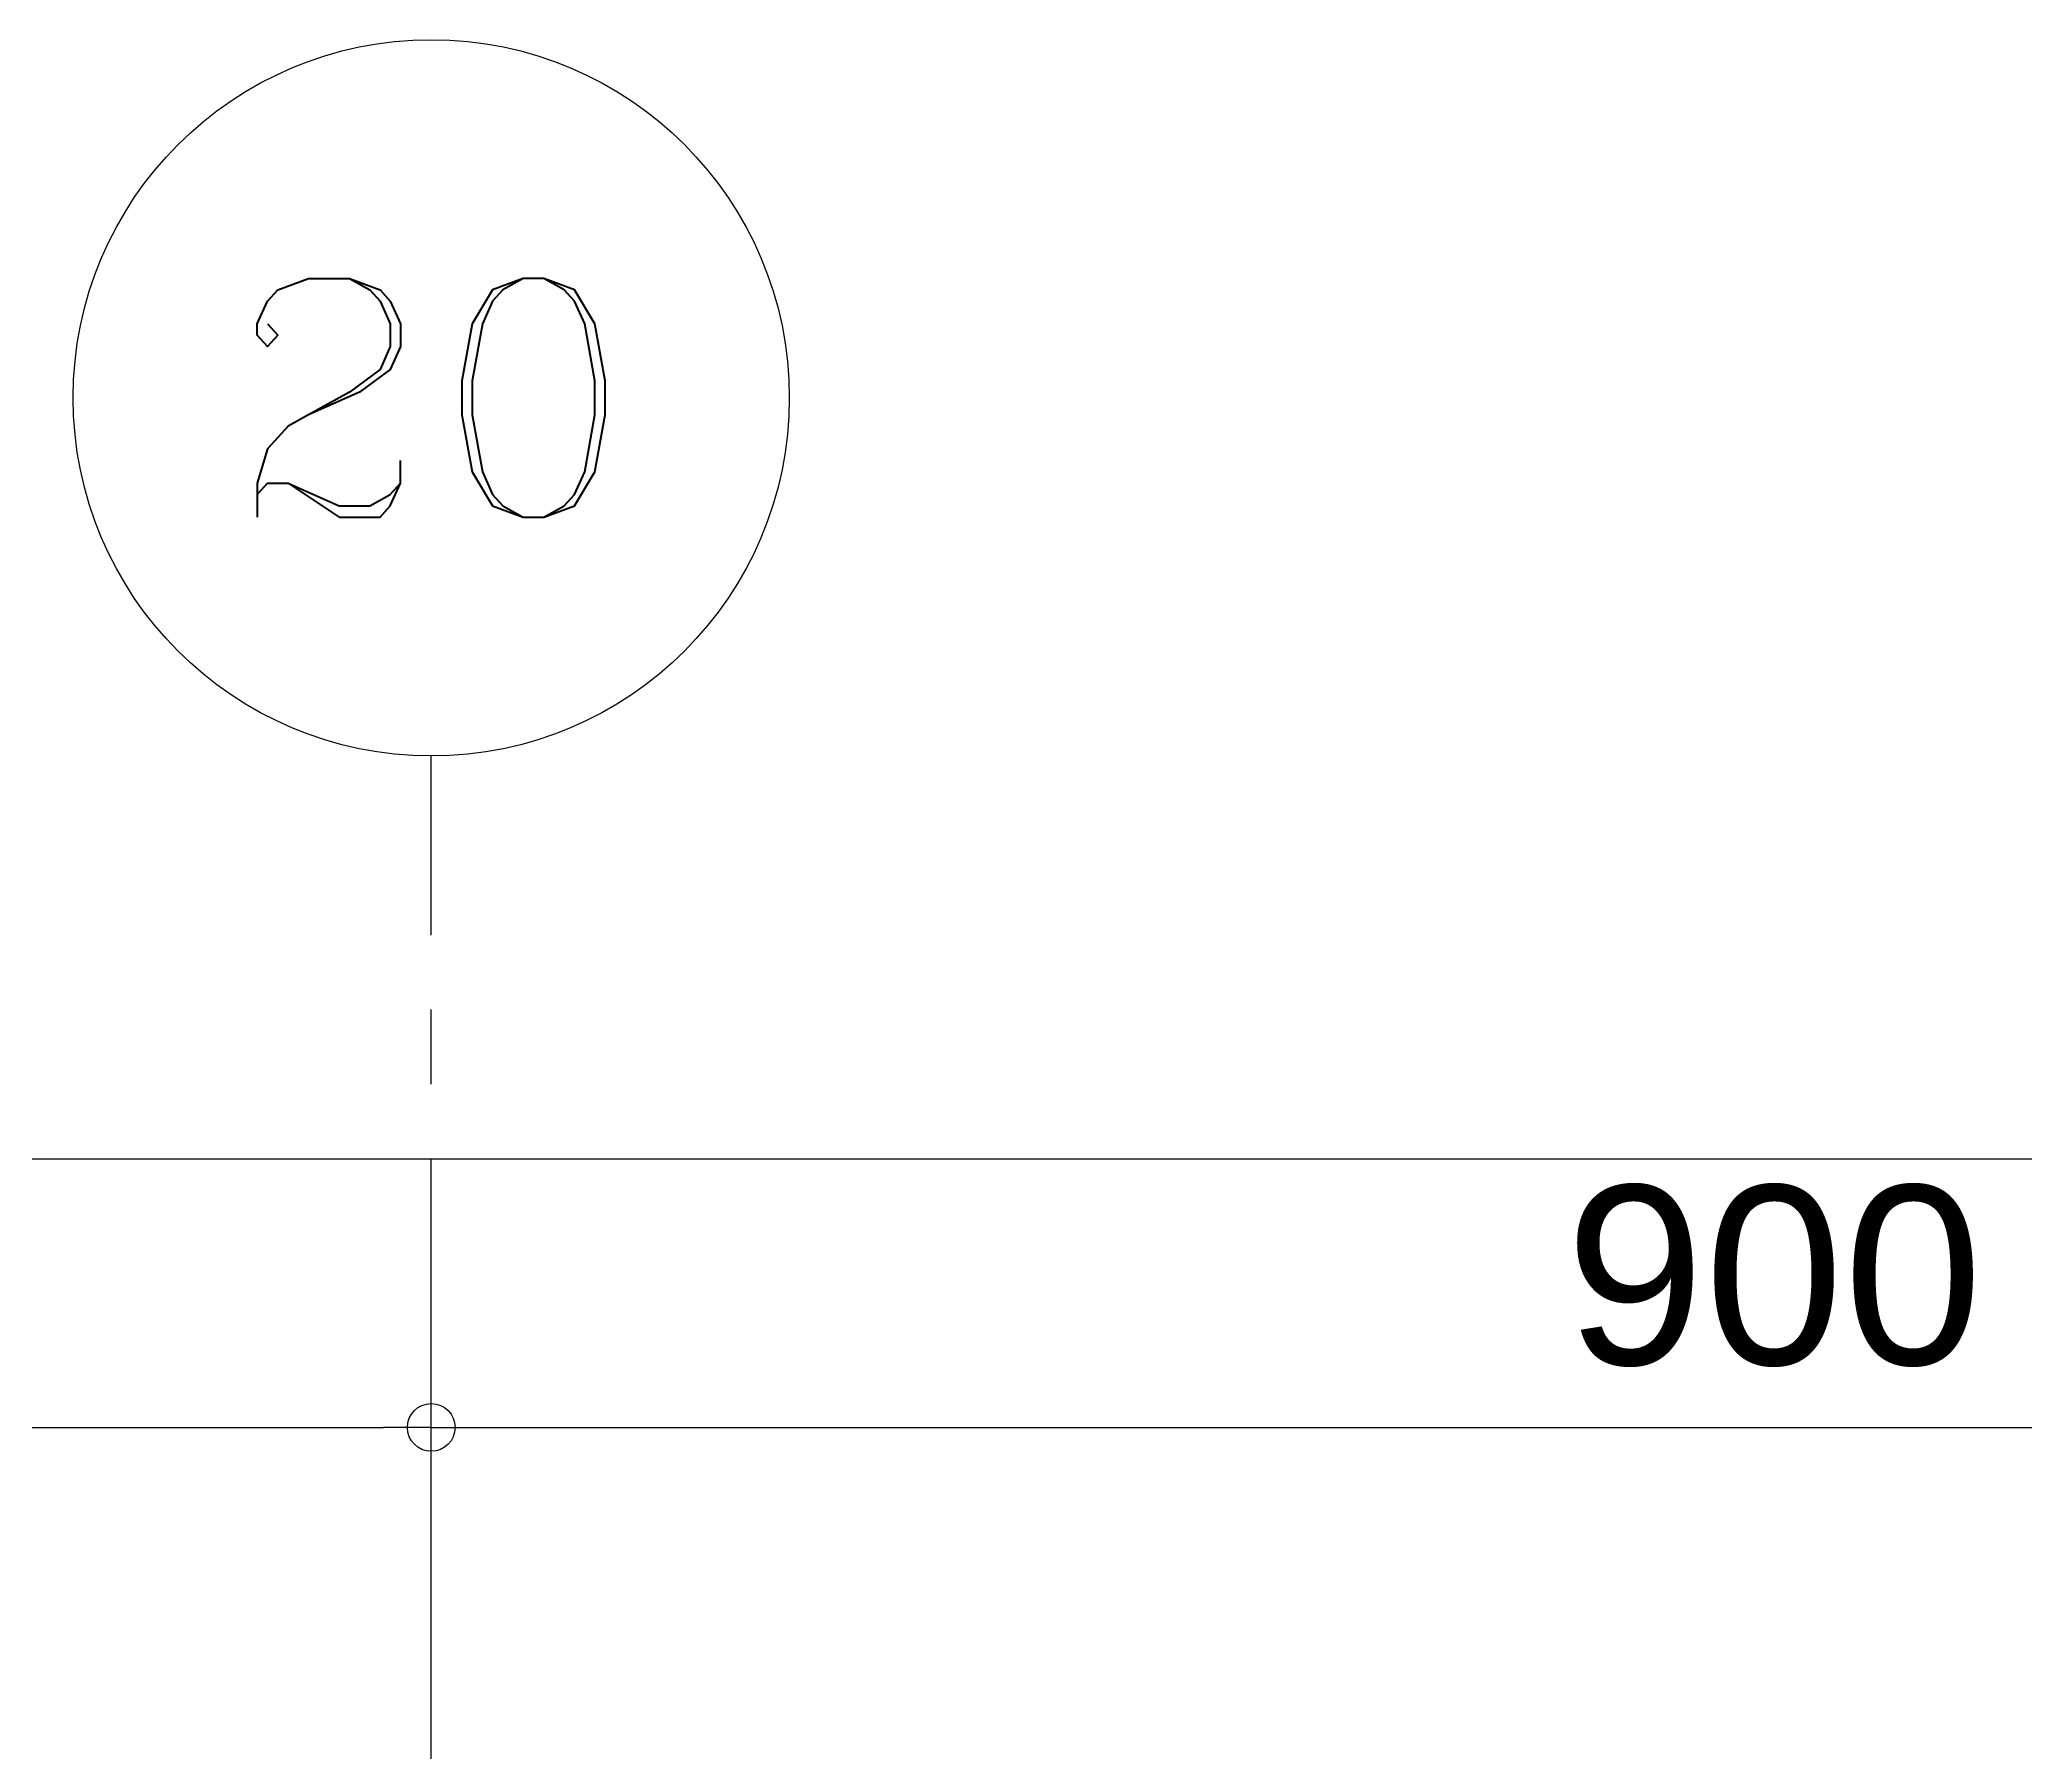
# Model space of a CAD drawing. Header units: millimetres. Extents: x -48783 to 29932, y 8989 to 23940.
# Drawn here: x 16969 to 17634, y 19426 to 20000 of the extents above; entities that cross this region are included whole.
import ezdxf
from ezdxf.enums import TextEntityAlignment as Align

# ---------------------------------------------------------------- set-up
doc = ezdxf.new("R2010")
doc.units = ezdxf.units.MM
doc.header["$LTSCALE"] = 100
doc.linetypes.add('X-N-FAB-L20$0$COL-CEN-LIN', pattern=[3.25, 2.5, -0.25, 0.25, -0.25])
for name, color, linetype in [('0-XREF', 7, 'Continuous'), ('X-N-FAB-L20$0$0-MC', 8, 'Continuous'), ('X-N-FAB-L20$0$0-NC', 8, 'Continuous'), ('X-N-FAB-L20$0$BLOCK', 8, 'Continuous'), ('X-N-FAB-L20$0$CCL', 8, 'X-N-FAB-L20$0$COL-CEN-LIN')]:
    doc.layers.add(name, color=color, linetype=linetype)
doc.layers.add('X-N-FAB-L20$0$A-BLOCK', color=8, linetype='Continuous', plot=False)
doc.layers.add('X-N-FAB-L20$0$DIM', color=8, linetype='Continuous', plot=False)
doc.styles.add('X-N-FAB-L20$0$COL-NUM', font='romanc')
doc.styles.add('X-N-FAB-L20$0$DimStyUse', font='romans.shx', dxfattribs={"width": 0.7})
doc.styles.add('X-N-FAB-L20$0$Gen-Text', font='arial.ttf', dxfattribs={"height": 2.5})
doc.dimstyles.new('X-N-FAB-L20$0$CIRL', dxfattribs={"dimtxt": 30, "dimasz": 8, "dimexe": 8, "dimexo": 0, "dimgap": 5, "dimtad": 1, "dimdsep": 46, "dimtxsty": 'X-N-FAB-L20$0$DimStyUse', "dimblk": 'X-N-FAB-L20$0$_Origin', "dimcen": 10, "dimdle": 8, "dimclrt": 2, "dimazin": 0, "dimtfac": 1, "dimtix": 1, "dimtmove": 2, "dimatfit": 3, "dimfxl": 10, "dimtolj": 1, "dimarcsym": 0})

# ---------------------------------------------------------------- blocks, each defined once
blk = doc.blocks.new('X-N-FAB-L20$0$_Origin')
at = {"color": 0, "linetype": 'ByBlock', "lineweight": -2}
blk.add_line((0, 0), (-1, 0), dxfattribs=at)
blk.add_circle((0, 0), 0.5, dxfattribs=at)
blk = doc.blocks.new('*D133')
at = {"layer": 'X-N-FAB-L20$0$DIM', "color": 0, "lineweight": -2, "transparency": 16777216}
for p, q in [((1020, 8935), (1020, 9045)), ((27970, 8935), (27970, 9045)), ((1036, 9025), (27954, 9025))]:
    blk.add_line(p, q, dxfattribs=at)
at = {"layer": 'X-N-FAB-L20$0$DIM', "color": 0, "lineweight": -2, "transparency": 16777216, "xscale": 16, "yscale": 16, "zscale": 16, "rotation": 180}
blk.add_blockref('X-N-FAB-L20$0$_Origin', (1020, 9025), dxfattribs=at)
at = {"layer": 'X-N-FAB-L20$0$DIM', "color": 0, "lineweight": -2, "transparency": 16777216, "xscale": 16, "yscale": 16, "zscale": 16}
blk.add_blockref('X-N-FAB-L20$0$_Origin', (27970, 9025), dxfattribs=at)
at = {"layer": 'X-N-FAB-L20$0$DIM', "color": 2, "transparency": 16777216, "insert": (14495, 9075.63), "char_height": 2.5, "attachment_point": 5, "style": 'X-N-FAB-L20$0$Gen-Text'}
blk.add_mtext('\\A1;{\\H24x;26950}', dxfattribs=at)
blk = doc.blocks.new('*D106')
at = {"layer": 'X-N-FAB-L20$0$DIM', "color": 0, "lineweight": -2, "transparency": 16777216}
for p, q in [((17220, 8845), (17220, 8955)), ((18120, 8845), (18120, 8955)), ((17236, 8935), (18104, 8935))]:
    blk.add_line(p, q, dxfattribs=at)
at = {"layer": 'X-N-FAB-L20$0$DIM', "color": 0, "lineweight": -2, "transparency": 16777216, "xscale": 16, "yscale": 16, "zscale": 16, "rotation": 180}
blk.add_blockref('X-N-FAB-L20$0$_Origin', (17220, 8935), dxfattribs=at)
at = {"layer": 'X-N-FAB-L20$0$DIM', "color": 0, "lineweight": -2, "transparency": 16777216, "xscale": 16, "yscale": 16, "zscale": 16}
blk.add_blockref('X-N-FAB-L20$0$_Origin', (18120, 8935), dxfattribs=at)
at = {"layer": 'X-N-FAB-L20$0$DIM', "color": 2, "transparency": 16777216, "insert": (17670, 8985.63), "char_height": 2.5, "attachment_point": 5, "style": 'X-N-FAB-L20$0$Gen-Text'}
blk.add_mtext('\\A1;{\\H24x;900}', dxfattribs=at)
blk = doc.blocks.new('X-N-FAB-L20$0$cn-y')
at = {"layer": 'X-N-FAB-L20$0$0-MC'}
blk.add_circle((-50, 0), 50, dxfattribs=at)
at = {"layer": 'X-N-FAB-L20$0$0-NC', "style": 'X-N-FAB-L20$0$COL-NUM'}
blk.add_attdef('GRID-Y', text='', height=50, dxfattribs=at).set_placement((-50, 0), align=Align.MIDDLE_CENTER)
blk = doc.blocks.new('*D107')
at = {"layer": 'X-N-FAB-L20$0$DIM', "color": 0, "lineweight": -2, "transparency": 16777216}
for p, q in [((18120, 8845), (18120, 8955)), ((19020, 8845), (19020, 8955)), ((18136, 8935), (19004, 8935))]:
    blk.add_line(p, q, dxfattribs=at)
at = {"layer": 'X-N-FAB-L20$0$DIM', "color": 0, "lineweight": -2, "transparency": 16777216, "xscale": 16, "yscale": 16, "zscale": 16, "rotation": 180}
blk.add_blockref('X-N-FAB-L20$0$_Origin', (18120, 8935), dxfattribs=at)
at = {"layer": 'X-N-FAB-L20$0$DIM', "color": 0, "lineweight": -2, "transparency": 16777216, "xscale": 16, "yscale": 16, "zscale": 16}
blk.add_blockref('X-N-FAB-L20$0$_Origin', (19020, 8935), dxfattribs=at)
at = {"layer": 'X-N-FAB-L20$0$DIM', "color": 2, "transparency": 16777216, "insert": (18570, 8985.63), "char_height": 2.5, "attachment_point": 5, "style": 'X-N-FAB-L20$0$Gen-Text'}
blk.add_mtext('\\A1;{\\H24x;900}', dxfattribs=at)
blk = doc.blocks.new('X-N-FAB-L20$0$A$C20c95bda')
at = {"layer": 'X-N-FAB-L20$0$CCL'}
blk.add_line((18120, 0), (18120, 9160), dxfattribs=at)
at = {"layer": 'X-N-FAB-L20$0$A-BLOCK'}
ref = blk.add_blockref('X-N-FAB-L20$0$cn-y', (18240, 9280), dxfattribs=dict(at, xscale=2.399999999999997, yscale=2.399999999999997, zscale=2.399999999999997))
ref.add_attrib('GRID-Y', '20', dxfattribs={"layer": 'X-N-FAB-L20$0$0-NC', "height": 80, "style": 'X-N-FAB-L20$0$COL-NUM'}).set_placement((18120, 9280), align=Align.MIDDLE_CENTER)
at = {"layer": 'X-N-FAB-L20$0$DIM'}
for base, p1, p2, picture, middle in [((27970, 9025), (1020, 8935), (27970, 8935), '*D133', (14495, 9075.634)), ((18120, 8935), (17220, 8845), (18120, 8845), '*D106', (17670, 8985.634)), ((19020, 8935), (18120, 8845), (19020, 8845), '*D107', (18570, 8985.634))]:
    dim = blk.add_linear_dim(base=base, p1=p1, p2=p2, text='{\\H24x;<>}', dimstyle='X-N-FAB-L20$0$CIRL', override={"dimtxt": 60, "dimasz": 16, "dimexe": 20, "dimgap": 20, "dimtxsty": 'X-N-FAB-L20$0$Gen-Text'}, dxfattribs=at)
    dim.commit()
    dim.dimension.update_dxf_attribs({"geometry": picture, "text_midpoint": middle})
blk = doc.blocks.new('X-N-FAB-L20')
at = {"layer": 'X-N-FAB-L20$0$BLOCK'}
blk.add_blockref('X-N-FAB-L20$0$A$C20c95bda', (-1020, 10600), dxfattribs=at)

msp = doc.modelspace()

# ---------------------------------------------------------------- block references
at = {"layer": '0-XREF'}
msp.add_blockref('X-N-FAB-L20', (0, 0), dxfattribs=at)

doc.saveas('drawing.dxf')
